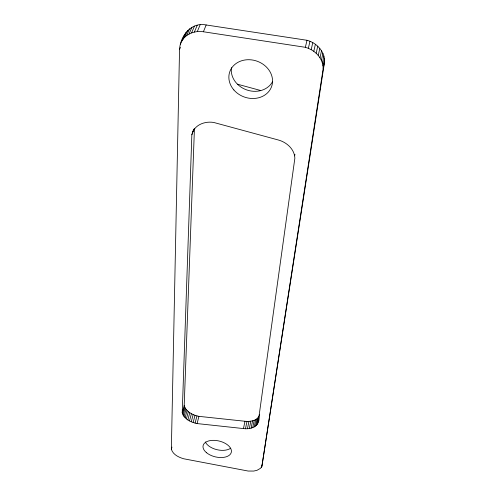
<?xml version="1.0" encoding="UTF-8"?>
<svg xmlns="http://www.w3.org/2000/svg" width="496" height="496" viewBox="0 0 496 496"><rect width="100%" height="100%" fill="white"/><g stroke="black" fill="none" stroke-linecap="round" stroke-linejoin="round"><path stroke-width="0.74" d="M171.362 449.215L179.54 49.439C180.352 35.898 191.301 21.781 206.169 24.967L307.024 40.281C316.498 42.743 324.682 51.324 324.638 61.442L261.882 466.389L260.561 468.28L256.965 470.338L253.729 471.057L248.174 471.045L183.656 458.763C178.678 457.3 172.93 454.596 171.362 449.215L171.951 447.088M259.092 417.496C259.737 426.486 250.79 429.697 243.449 428.575L197.079 423.572C191.053 422.301 183.973 419.17 182.224 412.691L191.853 134.763L193.527 129.698M182.224 412.691L184.202 405.48L194.444 128.365M258.224 421.922L294.866 158.168C294.512 149.085 286.539 142.16 278.206 139.959L213.838 122.487C205.635 121.03 195.66 124.254 192.479 132.568M261.882 466.389L323.175 68.591L324.638 61.442M183.142 38.837L184.425 34.881M261.342 467.381L261.745 465.205M255.477 426.188L256.94 418.829L258.807 416.876L259.675 414.544M256.531 425.27L257.988 417.905M257.35 424.241L258.807 416.876M254.206 426.982L255.676 419.628L256.94 418.829M252.743 427.639L254.219 420.292L255.676 419.628M251.106 428.147L252.594 420.806L254.219 420.292M323.175 68.591L322.983 65.832L324.446 58.689M249.327 428.494L250.827 421.16L252.594 420.806M322.983 65.832L322.388 63.091L323.857 55.961M247.436 428.687L248.949 421.358L250.827 421.16M322.388 63.091L321.383 60.413L322.877 53.301M245.47 428.718L246.996 421.389L248.949 421.358M243.449 428.575L244.993 421.259L246.996 421.389M321.383 60.413L320.001 57.858L321.507 50.759M320.001 57.858L318.258 55.459L319.784 48.372M318.258 55.459L316.181 53.27L317.731 46.196M294.624 155.843L294.946 154.361M316.181 53.27L313.807 51.33L315.388 44.268M313.807 51.33L311.178 49.668L312.79 42.619M311.178 49.668L308.338 48.317L309.981 41.28M308.338 48.317L305.344 47.306L307.024 40.281M197.079 423.572L198.933 416.355L244.993 421.259M195.089 423.119L196.955 415.908C191.654 414.377 185.64 411.271 184.202 405.48M193.142 422.524L195.021 415.307M191.27 421.78L193.161 414.575M189.497 420.918L191.406 413.707M187.866 419.938L189.788 412.734M186.391 418.866L188.325 411.655M185.107 417.706L187.054 410.502M183.179 415.239L185.144 408.034M184.028 416.491L185.988 409.287M182.578 413.962L184.549 406.757M191.853 134.763L193.948 129.028M181.462 41.689C185.448 33.809 195.009 30.411 203.403 31.763L206.169 24.967M197.303 31.583L200.13 24.8M194.37 32.054L197.228 25.271M191.586 32.885L194.469 26.102M189.001 34.063L191.909 27.28M186.657 35.557L189.584 28.774M184.599 37.355L187.544 30.56M179.54 49.439L180.426 47.387M180.432 44.15L183.402 37.33M182.857 39.407L185.814 32.612M203.403 31.763L305.344 47.306M196.955 415.908L198.933 416.355M237.417 84.184L260.357 90.427M230.659 448.21A14.39 8.178 13.4 0 1 216.777 449.649A14.39 8.178 13.4 0 1 205.325 441.955M272.527 81.722A21.954 18.947 19.8 0 1 246.834 89.974A21.954 18.947 19.8 0 1 231.458 67.636M206.559 452.736A14.496 8.147 13.4 0 0 230.702 453.735A14.496 8.147 13.4 0 0 214.384 440.355A14.496 8.147 13.4 0 0 206.559 452.736M233.864 89.95A22.184 19.015 19.6 0 0 271.188 87.606A22.184 19.015 19.6 0 0 247.07 59.756A22.184 19.015 19.6 0 0 233.864 89.95"/></g></svg>
